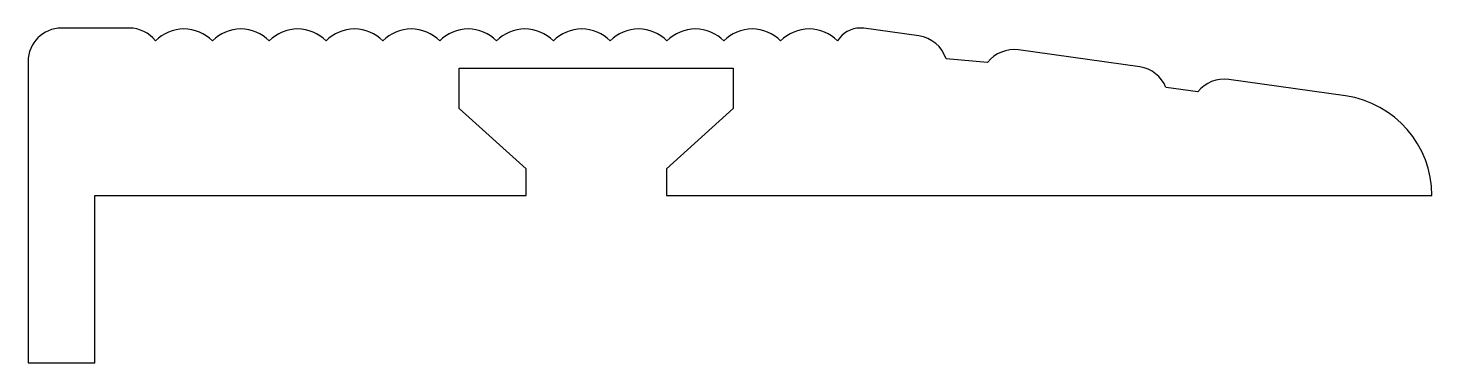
# Model space of a CAD drawing. Extents: x 971.8 to 1013.8, y 15.7 to 25.7.
import ezdxf

# ---------------------------------------------------------------- set-up
doc = ezdxf.new("R2010")
doc.units = 0
doc.layers.get('0').update_dxf_attribs({"linetype": 'CONTINUOUS'})

msp = doc.modelspace()

# ---------------------------------------------------------------- linework, layer by layer
for p, q in [((974.8, 25.695), (972.772, 25.695)), ((996.772, 25.695), (996.67, 25.695)), ((998.422, 25.463), (996.772, 25.695)), ((1005.031, 24.534), (1001.404, 25.044)), ((971.772, 24.695), (971.772, 15.695)), ((984.671, 23.296), (984.671, 24.495)), ((984.671, 24.495), (992.871, 24.495)), ((992.871, 24.495), (992.871, 23.295)), ((1000.477, 24.67), (999.235, 24.778)), ((1011.19, 23.668), (1007.693, 24.16)), ((1006.769, 23.79), (1005.817, 23.923)), ((986.672, 21.495), (984.671, 23.296)), ((992.871, 23.295), (990.872, 21.495)), ((986.672, 20.695), (986.672, 21.495)), ((990.872, 21.495), (990.872, 20.695)), ((973.772, 20.695), (986.672, 20.695)), ((973.772, 15.695), (973.772, 20.695)), ((990.872, 20.695), (1013.772, 20.695)), ((1013.772, 20.695), (1013.772, 20.698)), ((971.772, 15.695), (973.772, 15.695))]:
    msp.add_line(p, q)
for centre, radius, start, end in [((972.772, 24.695), 1, 90, 180), ((974.8, 24.695), 1, 38.3161, 90), ((976.437, 24.47), 1.2, 44.9005, 135.2397), ((978.137, 24.47), 1.2, 44.9005, 135.0995), ((979.837, 24.47), 1.2, 44.9005, 135.0995), ((981.537, 24.47), 1.2, 44.9005, 135.0995), ((983.237, 24.47), 1.2, 44.9005, 135.0995), ((984.937, 24.47), 1.2, 44.9005, 135.0995), ((986.637, 24.47), 1.2, 44.9005, 135.0995), ((988.337, 24.47), 1.2, 44.9005, 135.0995), ((990.037, 24.47), 1.2, 44.9005, 135.0995), ((991.737, 24.47), 1.2, 44.9005, 135.0995), ((993.437, 24.47), 1.2, 44.9005, 135.0995), ((995.137, 24.47), 1.2, 44.7603, 135.0995), ((996.67, 24.895), 0.8, 90, 148.3318), ((998.283, 24.472), 1, 17.8119, 82), ((1001.265, 24.053), 1, 82, 141.9547), ((1004.891, 23.544), 1, 22.3225, 82), ((1007.553, 23.17), 1, 82, 141.6775), ((1010.772, 20.698), 3, 360, 82)]:
    msp.add_arc(centre, radius, start, end)

doc.saveas('drawing.dxf')
